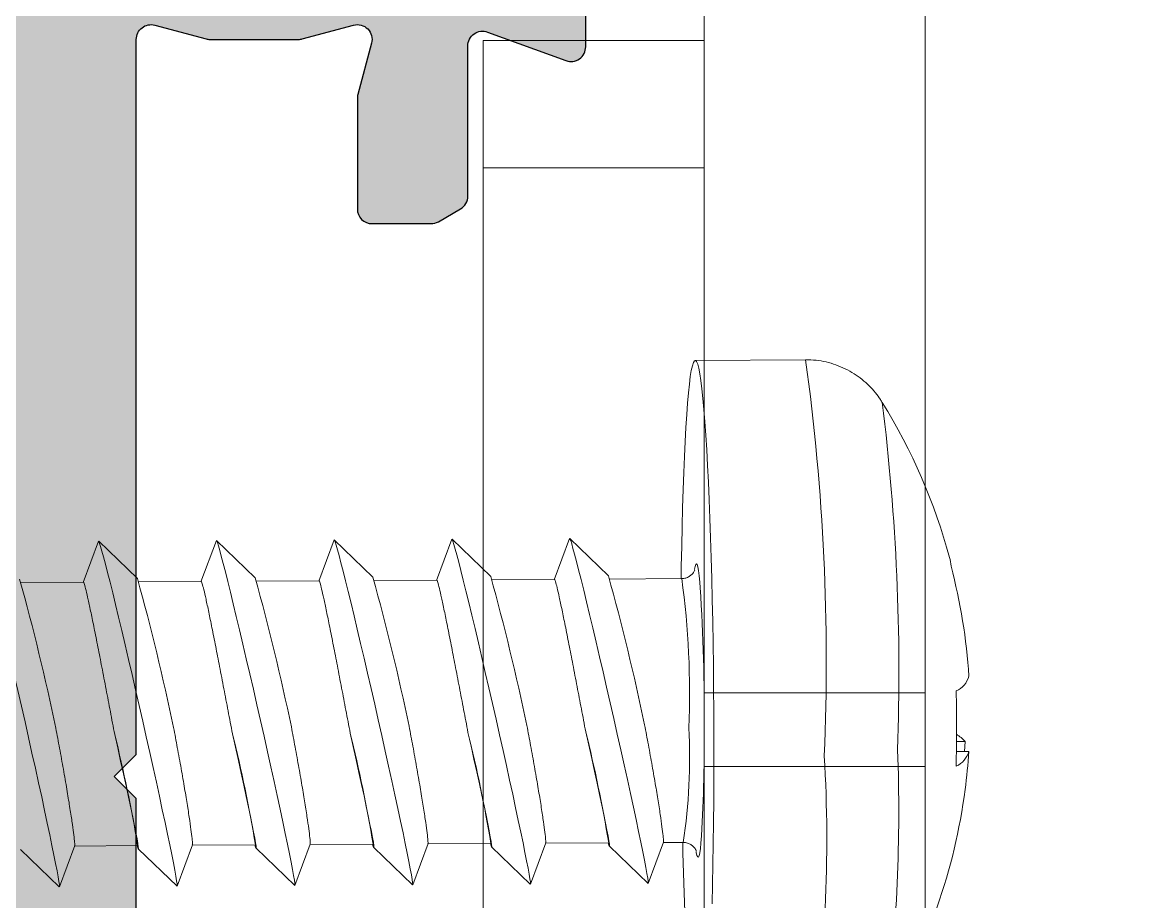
# Model space of a CAD drawing. Header units: millimetres. Extents: x 11061 to 11691, y 1937 to 2234.
# Drawn here: x 11309.14 to 11324.38, y 2121.62 to 2133.55 of the extents above; entities that cross this region are included whole.
import ezdxf

# ---------------------------------------------------------------- set-up
doc = ezdxf.new("R2010")
doc.units = ezdxf.units.MM
doc.layers.add('aksesuar', color=1, linetype='Continuous')

# ---------------------------------------------------------------- blocks, each defined once
blk = doc.blocks.new('fdhgdfhgf')
at = {"color": 7, "linetype": 'Continuous', "lineweight": 15}
for p, q in [((3136.558976145277, -741.0894430661735), (3136.558976145277, -740.5464224005283)), ((3139.558975705693, -740.5464224005283), (3139.558975705693, -749.8866160761263)), ((3133.558976584863, -741.0356293851672), (3136.558976145277, -741.0356293851672)), ((3133.558976584863, -742.761432514542), (3133.558976584863, -741.0356293851672)), ((3136.558976145277, -741.0356293851672), (3136.558976145277, -742.761432514542)), ((3136.558976145277, -742.761432514542), (3133.558976584863, -742.761432514542)), ((3133.558976584863, -760.0394378835497), (3133.558976584863, -742.761432514542)), ((3136.558976145277, -749.5266431226792), (3136.558976145277, -742.761432514542)), ((3136.558976145277, -749.8866160761263), (3136.558976145277, -749.5266431226792)), ((3136.558976145277, -749.8866160761263), (3139.558975705693, -749.8866160761263)), ((3136.558976145277, -750.8858730737284), (3136.558976145277, -749.8866160761263)), ((3139.558975705693, -749.8866160761263), (3139.558975705693, -750.8858730737284)), ((3136.558976145277, -750.8858730737284), (3139.558975705693, -750.8858730737284)), ((3136.558976145277, -759.5389916980803), (3136.558976145277, -750.8858730737284)), ((3139.558975705693, -750.8858730737284), (3139.558975705693, -759.5389916980803))]:
    blk.add_line(p, q, dxfattribs=at)
blk = doc.blocks.new('V2 48 22')
at = {"color": 7, "linetype": 'Continuous', "lineweight": 15}
for p, q in [((3707.957037816664, 1276.589158029072), (3706.458952401368, 1276.580521768316)), ((3698.361629089908, 1274.125964387171), (3698.153037703845, 1273.565792877173)), ((3698.888767399985, 1273.620526854842), (3698.363792176138, 1274.126456514133)), ((3699.959816495117, 1274.135177722423), (3699.751225109054, 1273.575006212426)), ((3700.486954805195, 1273.629740190095), (3699.961979581348, 1274.135669849386)), ((3701.558003900326, 1274.144391057676), (3701.349412514264, 1273.584219547678)), ((3702.085142210405, 1273.638953525347), (3701.560166986557, 1274.144883184638)), ((3703.156191305536, 1274.153604392928), (3702.947599919474, 1273.593432882931)), ((3703.683329615613, 1273.6481668606), (3703.158354391766, 1274.154096519891)), ((3704.754378710745, 1274.162817728181), (3704.545787324683, 1273.602646218183)), ((3705.281517020823, 1273.657380195852), (3704.756541796976, 1274.163309855143)), ((3698.157087653264, 1273.572613450164), (3697.30690820944, 1273.567712280117)), ((3699.755275058473, 1273.581826785416), (3698.905095614649, 1273.576925615369)), ((3701.353462463683, 1273.591040120669), (3700.503283019859, 1273.586138950621)), ((3702.951649868892, 1273.600253455921), (3702.101470425068, 1273.595352285874)), ((3704.549837274101, 1273.609466791174), (3703.699657830278, 1273.604565621126)), ((3706.276242693717, 1273.619419286019), (3705.297845235487, 1273.613778956379)), ((3710.004108796473, 1271.408191649442), (3710.124192268629, 1271.408883914494)), ((3710.124192268629, 1271.408883914494), (3710.114105564773, 1271.273159322014)), ((3710.003274052624, 1271.272520393266), (3710.173203420235, 1271.273500013195)), ((3697.830073269278, 1269.438496985322), (3698.038721697513, 1269.998821681894)), ((3698.036128123471, 1269.991856646977), (3698.891928568605, 1269.996790221341)), ((3699.428260674487, 1269.447710320574), (3699.636909102723, 1270.008035017146)), ((3699.634315528681, 1270.00106998223), (3700.490115973815, 1270.006003556593)), ((3701.026448079698, 1269.456923655827), (3701.235096507932, 1270.017248352399)), ((3701.232502933891, 1270.010283317482), (3702.088303379023, 1270.015216891845)), ((3702.624635484907, 1269.466136991079), (3702.833283913142, 1270.026461687651)), ((3702.8306903391, 1270.019496652735), (3703.686490784232, 1270.024430227098)), ((3704.222822890115, 1269.475350326332), (3704.431471318351, 1270.035675022904)), ((3704.428877744309, 1270.028709987987), (3705.284678189443, 1270.033643562351)), ((3705.293871985247, 1269.990001193913), (3705.818847209095, 1269.484071534622)), ((3705.821010295325, 1269.484563661584), (3706.029658723561, 1270.044888358156)), ((3706.027065149519, 1270.037923323239), (3706.296880568865, 1270.039478772811)), ((3697.302934959201, 1269.94393451765), (3697.827910183048, 1269.43800485836)), ((3698.901122364411, 1269.953147852903), (3699.426097588258, 1269.447218193612)), ((3700.499309769619, 1269.962361188155), (3701.024284993467, 1269.456431528865)), ((3702.097497174829, 1269.971574523408), (3702.622472398676, 1269.465644864117)), ((3703.695684580038, 1269.98078785866), (3704.220659803886, 1269.47485819937))]:
    blk.add_line(p, q, dxfattribs=at)
at = {"color": 7, "linetype": 'Continuous', "lineweight": 15, "flags": 128}
for points in [[(3706.268186874912, 1273.619372845308), (3706.270539089704, 1273.781785890669), (3706.275345414394, 1274.05801684243), (3706.281036702969, 1274.324905236792), (3706.287589084186, 1274.581331651079), (3706.294975075083, 1274.826220543795), (3706.303163696244, 1275.05854476582), (3706.31212060175, 1275.277329868627), (3706.321808223226, 1275.481658191462), (3706.332185927417, 1275.670672710331), (3706.343210186629, 1275.843580632654), (3706.354834761287, 1275.999656722514), (3706.367010893885, 1276.138246342551), (3706.379687513489, 1276.258768199735), (3706.392811449954, 1276.360716783513), (3706.406327656929, 1276.443664486094), (3706.420179442743, 1276.507263395988), (3706.434308708195, 1276.551246757264), (3706.448656190234, 1276.57543008842), (3706.463161710533, 1276.579711956161), (3706.477764427901, 1276.564074400846), (3706.492403093465, 1276.528583011815), (3706.507016307575, 1276.473386652288), (3706.521542777335, 1276.39871683498), (3706.535921573677, 1276.304886751054), (3706.550092386937, 1276.19228995649), (3706.563995779797, 1276.061398721375), (3706.577573436598, 1275.912762049036), (3706.590768407924, 1275.747003373332), (3706.603525349486, 1275.564817943755), (3706.615790754233, 1275.36696990931), (3706.627513176796, 1275.154289113411), (3706.638643449263, 1274.927667613227), (3706.6491348874, 1274.688055938086), (3706.658943486472, 1274.436459102626), (3706.668028105806, 1274.173932391409), (3706.67635064135, 1273.901576932698), (3706.683876185496, 1273.620535079937), (3706.690573173499, 1273.331985620325), (3706.696413515864, 1273.037138830573), (3706.701372716165, 1272.737231400584), (3706.705429973792, 1272.433521246346), (3706.708568271197, 1272.12728223379), (3706.710774445272, 1271.819798835763), (3706.71203924255, 1271.512360744492), (3706.712357358038, 1271.206257462176)], [(3696.763441684698, 1274.116751051918), (3696.763621776053, 1274.117158236953), (3696.768556985162, 1274.112603135018), (3696.777869029895, 1274.088699660753), (3696.791480747718, 1274.045645885874), (3696.80927934765, 1273.983798567519), (3696.831117344887, 1273.903670192047), (3696.856813782904, 1273.805924728411), (3696.886155732928, 1273.691372126306), (3696.918900058314, 1273.560961604672), (3696.954775429273, 1273.41577378616), (3696.993484571184, 1273.257011742761), (3697.034706727902, 1273.085991026766), (3697.078100319658, 1272.904128769688), (3697.123305773482, 1272.712931939465), (3697.169948502748, 1272.513984853247), (3697.217642011111, 1272.308936049246), (3697.265991095142, 1272.099484626429), (3697.314595119099, 1271.88736616525), (3697.36305133474, 1271.674338346082), (3697.410958218596, 1271.462166384526)], [(3698.361629089908, 1274.125964387171), (3698.361809181263, 1274.126371572205), (3698.366744390372, 1274.12181647027), (3698.376056435105, 1274.097912996005), (3698.389668152927, 1274.054859221126), (3698.407466752859, 1273.993011902772), (3698.429304750096, 1273.912883527299), (3698.455001188114, 1273.815138063663), (3698.484343138137, 1273.700585461559), (3698.517087463523, 1273.570174939924), (3698.552962834483, 1273.424987121413), (3698.591671976393, 1273.266225078014), (3698.632894133112, 1273.095204362018), (3698.676287724867, 1272.913342104941), (3698.721493178692, 1272.722145274717), (3698.768135907958, 1272.523198188499), (3698.815829416321, 1272.318149384498), (3698.864178500349, 1272.108697961681), (3698.91278252431, 1271.896579500502), (3698.961238739948, 1271.683551681334), (3699.009145623804, 1271.471379719778)], [(3699.959816495117, 1274.135177722423), (3699.959996586473, 1274.135584907458), (3699.96493179558, 1274.131029805523), (3699.974243840313, 1274.107126331258), (3699.987855558136, 1274.064072556379), (3700.005654158069, 1274.002225238024), (3700.027492155305, 1273.922096862552), (3700.053188593324, 1273.824351398916), (3700.082530543346, 1273.709798796811), (3700.115274868732, 1273.579388275177), (3700.151150239693, 1273.434200456665), (3700.189859381602, 1273.275438413266), (3700.231081538321, 1273.104417697271), (3700.274475130076, 1272.922555440193), (3700.319680583901, 1272.73135860997), (3700.366323313167, 1272.532411523752), (3700.414016821529, 1272.32736271975), (3700.46236590556, 1272.117911296934), (3700.510969929519, 1271.905792835755), (3700.559426145158, 1271.692765016587), (3700.607333029014, 1271.48059305503)], [(3701.558003900326, 1274.144391057676), (3701.558183991681, 1274.14479824271), (3701.56311920079, 1274.140243140775), (3701.572431245523, 1274.11633966651), (3701.586042963346, 1274.073285891631), (3701.603841563279, 1274.011438573277), (3701.625679560514, 1273.931310197804), (3701.651375998533, 1273.833564734168), (3701.680717948555, 1273.719012132064), (3701.713462273943, 1273.588601610429), (3701.749337644902, 1273.443413791917), (3701.788046786811, 1273.284651748518), (3701.829268943531, 1273.113631032523), (3701.872662535286, 1272.931768775446), (3701.917867989111, 1272.740571945222), (3701.964510718376, 1272.541624859004), (3702.012204226739, 1272.336576055003), (3702.060553310769, 1272.127124632186), (3702.109157334728, 1271.915006171007), (3702.157613550367, 1271.701978351839), (3702.205520434223, 1271.489806390283)], [(3703.156191305536, 1274.153604392928), (3703.156371396891, 1274.154011577963), (3703.161306605999, 1274.149456476028), (3703.170618650732, 1274.125553001763), (3703.184230368555, 1274.082499226884), (3703.202028968487, 1274.020651908529), (3703.223866965724, 1273.940523533057), (3703.249563403743, 1273.84277806942), (3703.278905353766, 1273.728225467316), (3703.311649679152, 1273.597814945681), (3703.347525050111, 1273.45262712717), (3703.38623419202, 1273.293865083771), (3703.42745634874, 1273.122844367776), (3703.470849940495, 1272.940982110698), (3703.516055394319, 1272.749785280475), (3703.562698123585, 1272.550838194256), (3703.610391631948, 1272.345789390255), (3703.65874071598, 1272.136337967439), (3703.707344739938, 1271.92421950626), (3703.755800955577, 1271.711191687092), (3703.803707839432, 1271.499019725536)], [(3704.754378710745, 1274.162817728181), (3704.7545588021, 1274.163224913215), (3704.759494011208, 1274.15866981128), (3704.768806055942, 1274.134766337015), (3704.782417773766, 1274.091712562136), (3704.800216373697, 1274.029865243782), (3704.822054370934, 1273.949736868309), (3704.847750808951, 1273.851991404673), (3704.877092758974, 1273.737438802569), (3704.909837084361, 1273.607028280934), (3704.945712455321, 1273.461840462423), (3704.98442159723, 1273.303078419024), (3705.025643753949, 1273.132057703028), (3705.069037345705, 1272.95019544595), (3705.114242799529, 1272.758998615727), (3705.160885528794, 1272.560051529509), (3705.208579037158, 1272.355002725508), (3705.256928121188, 1272.145551302691), (3705.305532145148, 1271.933432841512), (3705.353988360786, 1271.720405022344), (3705.401895244641, 1271.508233060788)], [(3700.178711861616, 1271.514775571846), (3700.219797701425, 1271.331695369252), (3700.259565204663, 1271.15286081115), (3700.297564892095, 1270.980293206722), (3700.333367265546, 1270.815943031794), (3700.366567662371, 1270.661667883249), (3700.396790829212, 1270.5192114832), (3700.423695163394, 1270.39018397027), (3700.446976573925, 1270.276043700715), (3700.466371918551, 1270.178080765089), (3700.481661977966, 1270.097402406777), (3700.492673933569, 1270.034920507172), (3700.499283320788, 1269.991341278981), (3700.501415435859, 1269.967157284128), (3700.499046180173, 1269.962641866485), (3700.49220233266, 1269.977846062358), (3700.482981554955, 1270.005962427629)], [(3701.776899266825, 1271.523988907098), (3701.817985106635, 1271.340908704504), (3701.857752609871, 1271.162074146403), (3701.895752297304, 1270.989506541974), (3701.931554670757, 1270.825156367047), (3701.964755067578, 1270.670881218501), (3701.994978234421, 1270.528424818452), (3702.021882568603, 1270.399397305523), (3702.045163979134, 1270.285257035967), (3702.064559323761, 1270.187294100342), (3702.079849383174, 1270.10661574203), (3702.090861338778, 1270.044133842425), (3702.097470725997, 1270.000554614234), (3702.099602841069, 1269.97637061938), (3702.097233585381, 1269.971855201737), (3702.090389737868, 1269.98705939761), (3702.081168960165, 1270.015175762881)], [(3703.375086672035, 1271.533202242351), (3703.416172511844, 1271.350122039756), (3703.455940015079, 1271.171287481655), (3703.493939702513, 1270.998719877227), (3703.529742075966, 1270.834369702299), (3703.562942472788, 1270.680094553754), (3703.593165639631, 1270.537638153705), (3703.620069973812, 1270.408610640775), (3703.643351384343, 1270.29447037122), (3703.662746728971, 1270.196507435594), (3703.678036788384, 1270.115829077282), (3703.689048743987, 1270.053347177677), (3703.695658131208, 1270.009767949486), (3703.697790246277, 1269.985583954633), (3703.69542099059, 1269.98106853699), (3703.688577143078, 1269.996272732863), (3703.679356365375, 1270.024389098134)], [(3704.973274077244, 1271.542415577603), (3705.014359917053, 1271.359335375009), (3705.054127420289, 1271.180500816908), (3705.092127107723, 1271.007933212479), (3705.127929481176, 1270.843583037552), (3705.161129877998, 1270.689307889006), (3705.191353044841, 1270.546851488957), (3705.218257379021, 1270.417823976028), (3705.241538789553, 1270.303683706472), (3705.260934134179, 1270.205720770847), (3705.276224193593, 1270.125042412534), (3705.287236149196, 1270.06256051293), (3705.293845536418, 1270.018981284739), (3705.295977651486, 1269.994797289885), (3705.293608395801, 1269.990281872242), (3705.286764548287, 1270.005486068115), (3705.277543770583, 1270.033602433386)], [(3705.401895244641, 1271.508233060788), (3705.448855825185, 1271.298675080537), (3705.494480972259, 1271.093467545013), (3705.538392621523, 1270.894310868483), (3705.580226907225, 1270.702855325891), (3705.619637177295, 1270.520687378158), (3705.656296865825, 1270.349316526272), (3705.689902199092, 1270.190162803082), (3705.720174712718, 1270.044545006462), (3705.746863559124, 1269.913669771334), (3705.769747586122, 1269.798621571116), (3705.788637169454, 1269.700353731425), (3705.803375784089, 1269.619680530532), (3705.813841301221, 1269.557270451984), (3705.819947000281, 1269.513640645349), (3705.821642287523, 1269.489152640943), (3705.818913115263, 1269.484009354086), (3705.818847209095, 1269.484071534622)], [(3697.410958218596, 1271.462166384526), (3697.457918799139, 1271.252608404274), (3697.503543946213, 1271.047400868751), (3697.547455595478, 1270.848244192221), (3697.589289881178, 1270.656788649628), (3697.628700151248, 1270.474620701896), (3697.665359839779, 1270.30324985001), (3697.698965173045, 1270.14409612682), (3697.729237686671, 1269.998478330199), (3697.755926533076, 1269.867603095072), (3697.778810560072, 1269.752554894853), (3697.797700143407, 1269.654287055163), (3697.812438758042, 1269.573613854269), (3697.822904275175, 1269.511203775722), (3697.829009974235, 1269.467573969086), (3697.830705261477, 1269.443085964681), (3697.827976089217, 1269.437942677823), (3697.827910183048, 1269.43800485836)], [(3698.580524456406, 1271.505562236593), (3698.621610296215, 1271.322482033999), (3698.661377799452, 1271.143647475898), (3698.699377486885, 1270.971079871469), (3698.735179860339, 1270.806729696542), (3698.76838025716, 1270.652454547996), (3698.798603424002, 1270.509998147947), (3698.825507758185, 1270.380970635018), (3698.848789168716, 1270.266830365462), (3698.868184513343, 1270.168867429837), (3698.883474572755, 1270.088189071525), (3698.894486528359, 1270.02570717192), (3698.901095915579, 1269.982127943729), (3698.903228030649, 1269.957943948875), (3698.900858774962, 1269.953428531232), (3698.89401492745, 1269.968632727105), (3698.884794149746, 1269.996749092376)], [(3699.009145623804, 1271.471379719778), (3699.056106204348, 1271.261821739527), (3699.101731351422, 1271.056614204003), (3699.145643000688, 1270.857457527473), (3699.187477286387, 1270.666001984881), (3699.226887556458, 1270.483834037148), (3699.263547244988, 1270.312463185263), (3699.297152578254, 1270.153309462072), (3699.32742509188, 1270.007691665452), (3699.354113938285, 1269.876816430324), (3699.376997965282, 1269.761768230106), (3699.395887548616, 1269.663500390415), (3699.41062616325, 1269.582827189522), (3699.421091680385, 1269.520417110974), (3699.427197379444, 1269.476787304339), (3699.428892666686, 1269.452299299933), (3699.426163494428, 1269.447156013076), (3699.426097588258, 1269.447218193612)], [(3700.607333029014, 1271.48059305503), (3700.654293609558, 1271.27103507478), (3700.699918756632, 1271.065827539256), (3700.743830405896, 1270.866670862726), (3700.785664691597, 1270.675215320133), (3700.825074961667, 1270.493047372401), (3700.861734650197, 1270.321676520515), (3700.895339983463, 1270.162522797325), (3700.92561249709, 1270.016905000704), (3700.952301343495, 1269.886029765577), (3700.975185370492, 1269.770981565358), (3700.994074953825, 1269.672713725668), (3701.00881356846, 1269.592040524774), (3701.019279085593, 1269.529630446227), (3701.025384784653, 1269.486000639591), (3701.027080071896, 1269.461512635186), (3701.024350899635, 1269.456369348328), (3701.024284993467, 1269.456431528865)], [(3702.205520434223, 1271.489806390283), (3702.252481014767, 1271.280248410032), (3702.29810616184, 1271.075040874508), (3702.342017811105, 1270.875884197978), (3702.383852096808, 1270.684428655386), (3702.423262366877, 1270.502260707654), (3702.459922055407, 1270.330889855767), (3702.493527388674, 1270.171736132577), (3702.523799902299, 1270.026118335957), (3702.550488748704, 1269.89524310083), (3702.573372775701, 1269.780194900611), (3702.592262359035, 1269.68192706092), (3702.60700097367, 1269.601253860027), (3702.617466490803, 1269.538843781479), (3702.623572189864, 1269.495213974844), (3702.625267477105, 1269.470725970438), (3702.622538304845, 1269.465582683581), (3702.622472398676, 1269.465644864117)], [(3703.803707839432, 1271.499019725536), (3703.850668419977, 1271.289461745284), (3703.89629356705, 1271.08425420976), (3703.940205216315, 1270.885097533231), (3703.982039502015, 1270.693641990638), (3704.021449772085, 1270.511474042906), (3704.058109460616, 1270.34010319102), (3704.091714793882, 1270.18094946783), (3704.121987307509, 1270.035331671209), (3704.148676153913, 1269.904456436082), (3704.17156018091, 1269.789408235863), (3704.190449764244, 1269.691140396173), (3704.20518837888, 1269.610467195279), (3704.215653896012, 1269.548057116732), (3704.221759595072, 1269.504427310096), (3704.223454882314, 1269.479939305691), (3704.220725710054, 1269.474796018833), (3704.220659803886, 1269.47485819937)], [(3706.712357358038, 1271.206257462176), (3706.711727457447, 1270.902772892359), (3706.710152182798, 1270.603179954794), (3706.707638141342, 1270.308735246378), (3706.704195877842, 1270.020673770545), (3706.699839830348, 1269.740203757232), (3706.694588269634, 1269.468501595147), (3706.688463222574, 1269.206706897579)], [(3706.318542931563, 1269.097510555216), (3706.309091365667, 1269.354707210442), (3706.300383221409, 1269.622288623382), (3706.292455023771, 1269.899132464598), (3706.28882475006, 1270.0394323321)]]:
    blk.add_lwpolyline(points, dxfattribs=at)
at = {"color": 8, "linetype": 'Continuous', "lineweight": 15, "flags": 128}
for points in [[(3706.449849621069, 1273.746146320599), (3706.457133529861, 1273.783884027587), (3706.466247905417, 1273.812046625908), (3706.475561916111, 1273.820516724378), (3706.484982995117, 1273.809210143353), (3706.494417511521, 1273.778239252715), (3706.503771700861, 1273.727911855091), (3706.512952597, 1273.658728126766), (3706.521868956067, 1273.571375646717), (3706.528232055315, 1273.49570155372)], [(3706.536872539408, 1270.031680205838), (3706.536861983179, 1270.031568078961), (3706.528636446306, 1269.955819564603), (3706.51999049922, 1269.898703467413), (3706.51101006923, 1269.860787432826), (3706.50178440788, 1269.842448287428), (3706.492405203941, 1269.843868293885), (3706.482965672154, 1269.865033339536), (3706.473559626827, 1269.905733076647), (3706.472369423778, 1269.912297272114)]]:
    blk.add_lwpolyline(points, dxfattribs=at)
at = {"color": 8, "linetype": 'Continuous', "lineweight": 15}
for centre, radius, start, end in [((3678.153106953661, 1272.490749762118), 30.08440202512435, 357.5694016922631, 7.829770405964867), ((3679.170111813706, 1272.335915670191), 30.05336339468528, 358.0173669958234, 7.019788049304334), ((3695.154568031152, 1272.080292528462), 11.22769700451952, 357.5185056536496, 7.879089214149424), ((3698.768981202647, 1271.181177889757), 7.613964046673003, 351.3760830903428, 3.10933113765855), ((3689.06330271929, 1270.06922536443), 19.18138494053185, 351.0626584181966, 3.424208091724548), ((3687.29764719511, 1270.451019572121), 21.92413279846724, 352.7430207501912, 2.20924098176922)]:
    blk.add_arc(centre, radius, start, end, dxfattribs=at)
at = {"color": 7, "linetype": 'Continuous', "lineweight": 15}
for centre, radius, start, end in [((3702.191206405442, 1271.805839857831), 7.999999999999872, 15.22096225195326, 31.69598987409298), ((3709.071581465501, 1273.702077685308), 0.8634577593481649, 5.744848083584241, 13.67269659757658), ((3672.949260193115, 1265.11871340529), 31.8956830858544, 11.77079236674031, 15.51063132539826), ((3674.547447598337, 1265.127926740545), 31.89568308584177, 11.77079236674031, 15.51063132539826), ((3702.354378263084, 1271.789318972075), 7.835652398765192, 3.696884643947925, 14.78189056378656), ((3666.556510572303, 1265.081860064286), 31.89568308582944, 11.77079236674031, 15.51063132539826), ((3668.154697977505, 1265.091073399536), 31.89568308583621, 11.77079236674031, 15.51063132539826), ((3669.752885382715, 1265.100286734789), 31.89568308583539, 11.77079236674031, 15.51063132539826), ((3671.351072787925, 1265.109500070042), 31.89568308583437, 11.77079236674031, 15.51063132539826), ((3678.724973454701, 1271.76978088498), 27.85677639224151, 359.5870999762714, 3.552146325020068), ((3709.867463677026, 1272.384439896741), 0.3191820998168663, 294.8734647770704, 343.6420955103785), ((3667.728930645703, 1271.605963283307), 42.27561311414695, 359.2787702482139, 0.6626197617202519), ((3680.855641499606, 1266.740053973255), 19.90424614395795, 9.443971621001927, 13.87972790438384), ((3682.453828904815, 1266.749267308508), 19.90424614395705, 9.443971621001927, 13.87972790438384), ((3684.052016310026, 1266.75848064376), 19.90424614395583, 9.443971621001927, 13.87972790438384), ((3685.650203715234, 1266.767693979012), 19.9042461439574, 9.443971621001927, 13.87972790438384), ((3686.567073884179, 1271.374538885879), 20.01489764562755, 356.1529667879233, 0.5567807513069374), ((3679.257454094397, 1266.730840638003), 19.90424614395688, 9.443971621001927, 13.87972790438384), ((3709.735286834245, 1271.056058304996), 0.5251031780619171, 42.21517173790609, 59.16540778298116), ((3709.866941443687, 1271.363393364254), 0.3191820998168744, 294.8734647770704, 343.6420955103785), ((3702.319630665164, 1271.788947762088), 7.870469579449534, 352.4801830475473, 356.2449339438846), ((3702.191206405442, 1271.805839857831), 7.999999999999962, 328.9646077200936, 352.4806124000269)]:
    blk.add_arc(centre, radius, start, end, dxfattribs=at)
for points, knots in [([(3708.999552524858, 1276.004479665037), (3708.991023401863, 1276.01885963044), (3708.963594501455, 1276.065104319267), (3708.904341917213, 1276.143501780486), (3708.821316401645, 1276.236181220765), (3708.724152454825, 1276.323405495388), (3708.615323978545, 1276.401673202307), (3708.496467728548, 1276.468400636171), (3708.369584023024, 1276.521916960637), (3708.236622204624, 1276.560508428009), (3708.098629685377, 1276.585259756874), (3708.00493413889, 1276.587505068771), (3707.957567802191, 1276.588640151529)], [0, 0, 0, 0, 0.0438809354315518, 0.1411171826639664, 0.2428928418992642, 0.3476785739947013, 0.4543044498868364, 0.5620495989448613, 0.6704804945143104, 0.7793331472533407, 0.8884452800898571, 1, 1, 1, 1]), ([(3706.452290263517, 1273.738108704594), (3706.452221231042, 1273.737785460803), (3706.452086960677, 1273.737156741328), (3706.447413601414, 1273.724827881411), (3706.436087446758, 1273.703849844649), (3706.414091148499, 1273.675646847999), (3706.378551186239, 1273.646759842799), (3706.330632948146, 1273.624073029961), (3706.293829803984, 1273.620998506291), (3706.275179745616, 1273.619440485985)], [0, 0, 0, 0, 0.16275600415275, 0.3165656155824688, 0.450100338134758, 0.5795906365117812, 0.7129159763805948, 0.8545196635012031, 1, 1, 1, 1]), ([(3698.580524456406, 1271.505562236593), (3698.560827741499, 1271.608875721753), (3698.521991093328, 1271.812582253189), (3698.462922924057, 1272.121416196891), (3698.406035454965, 1272.416849023234), (3698.351546331242, 1272.696482460277), (3698.302077355889, 1272.945662651358), (3698.257738558434, 1273.162756976164), (3698.220668385353, 1273.336437700415), (3698.190541828362, 1273.467953718007), (3698.169766248593, 1273.545246887792), (3698.158647188086, 1273.578276197919), (3698.157292343646, 1273.570451631863), (3698.157115016961, 1273.569427525837)], [0, 0, 0, 0, 0.1017798788904567, 0.2006826704831743, 0.3024955524500015, 0.4006223807085886, 0.5016745360405735, 0.5984064424283357, 0.698027273955475, 0.7933254794876545, 0.891443953787861, 0.9857918125684731, 1, 1, 1, 1]), ([(3700.178711861616, 1271.514775571846), (3700.159015146708, 1271.618089057005), (3700.120178498539, 1271.821795588441), (3700.061110329266, 1272.130629532143), (3700.004222860175, 1272.426062358486), (3699.949733736451, 1272.70569579553), (3699.9002647611, 1272.954875986611), (3699.855925963643, 1273.171970311416), (3699.818855790562, 1273.345651035667), (3699.788729233571, 1273.477167053259), (3699.767953653803, 1273.554460223045), (3699.756834593296, 1273.587489533172), (3699.755479748855, 1273.579664967115), (3699.755302422171, 1273.578640861089)], [0, 0, 0, 0, 0.1017798788904566, 0.2006826704831742, 0.3024955524500013, 0.4006223807085884, 0.5016745360405733, 0.5984064424283356, 0.6980272739554746, 0.7933254794876544, 0.891443953787861, 0.9857918125684731, 1, 1, 1, 1]), ([(3701.776899266825, 1271.523988907098), (3701.757202551918, 1271.627302392258), (3701.718365903746, 1271.831008923694), (3701.659297734476, 1272.139842867395), (3701.602410265385, 1272.435275693739), (3701.54792114166, 1272.714909130782), (3701.498452166307, 1272.964089321863), (3701.454113368852, 1273.181183646669), (3701.417043195771, 1273.35486437092), (3701.386916638782, 1273.486380388512), (3701.366141059013, 1273.563673558297), (3701.355021998504, 1273.596702868424), (3701.353667154065, 1273.588878302368), (3701.35348982738, 1273.587854196342)], [0, 0, 0, 0, 0.1017798788904568, 0.2006826704831745, 0.3024955524500016, 0.4006223807085887, 0.5016745360405733, 0.5984064424283356, 0.6980272739554744, 0.7933254794876543, 0.8914439537878607, 0.9857918125684731, 1, 1, 1, 1]), ([(3703.375086672035, 1271.533202242351), (3703.355389957129, 1271.63651572751), (3703.316553308957, 1271.840222258946), (3703.257485139687, 1272.149056202648), (3703.200597670594, 1272.444489028991), (3703.14610854687, 1272.724122466034), (3703.096639571516, 1272.973302657116), (3703.052300774062, 1273.190396981921), (3703.015230600978, 1273.364077706172), (3702.98510404399, 1273.495593723764), (3702.964328464222, 1273.57288689355), (3702.953209403713, 1273.605916203677), (3702.951854559275, 1273.59809163762), (3702.95167723259, 1273.597067531594)], [0, 0, 0, 0, 0.1017798788904569, 0.2006826704831742, 0.3024955524500013, 0.4006223807085882, 0.5016745360405733, 0.5984064424283352, 0.6980272739554745, 0.7933254794876543, 0.8914439537878607, 0.9857918125684731, 1, 1, 1, 1]), ([(3704.973274077244, 1271.542415577603), (3704.953577362335, 1271.645729062763), (3704.914740714167, 1271.849435594199), (3704.855672544896, 1272.158269537901), (3704.798785075804, 1272.453702364244), (3704.744295952079, 1272.733335801287), (3704.694826976727, 1272.982515992368), (3704.650488179272, 1273.199610317174), (3704.613418006187, 1273.373291041425), (3704.5832914492, 1273.504807059017), (3704.562515869432, 1273.582100228802), (3704.551396808922, 1273.615129538929), (3704.550041964483, 1273.607304972873), (3704.549864637801, 1273.606280866846)], [0, 0, 0, 0, 0.1017798788904569, 0.2006826704831743, 0.3024955524500012, 0.400622380708588, 0.5016745360405728, 0.5984064424283352, 0.6980272739554744, 0.7933254794876543, 0.8914439537878607, 0.9857918125684728, 0.9999999999999998, 0.9999999999999998, 0.9999999999999998, 0.9999999999999998]), ([(3697.781475522182, 1271.588484641622), (3697.798636469367, 1271.498039160409), (3697.834724675061, 1271.307838987022), (3697.885245022864, 1271.028103404004), (3697.931468125339, 1270.761184379566), (3697.970770960078, 1270.521936500246), (3698.001411307629, 1270.322795900214), (3698.023611826916, 1270.164051684061), (3698.035812305897, 1270.057393484492), (3698.039882995583, 1270.001531831639), (3698.036629488528, 1270.000328852552), (3698.035649458078, 1269.999966487844)], [0, 0, 0, 0, 0.1090056513126385, 0.2292308416270107, 0.3529896250909239, 0.4723371346314341, 0.5952408681151368, 0.7129189134951722, 0.8341122319145474, 0.9500308248571531, 1, 1, 1, 1]), ([(3699.379662927392, 1271.597697976875), (3699.396823874576, 1271.507252495662), (3699.432912080268, 1271.317052322274), (3699.483432428072, 1271.037316739257), (3699.529655530548, 1270.770397714818), (3699.568958365287, 1270.531149835498), (3699.599598712839, 1270.332009235466), (3699.621799232126, 1270.173265019314), (3699.633999711107, 1270.066606819745), (3699.638070400793, 1270.010745166892), (3699.634816893738, 1270.009542187805), (3699.633836863288, 1270.009179823096)], [0, 0, 0, 0, 0.1090056513126385, 0.2292308416270105, 0.3529896250909239, 0.4723371346314343, 0.5952408681151371, 0.7129189134951722, 0.8341122319145474, 0.9500308248571531, 1, 1, 1, 1]), ([(3700.977850332601, 1271.606911312127), (3700.995011279785, 1271.516465830914), (3701.031099485478, 1271.326265657527), (3701.081619833281, 1271.046530074509), (3701.127842935757, 1270.779611050071), (3701.167145770496, 1270.540363170751), (3701.197786118048, 1270.341222570719), (3701.219986637335, 1270.182478354566), (3701.232187116316, 1270.075820154997), (3701.236257806003, 1270.019958502144), (3701.233004298946, 1270.018755523057), (3701.232024268497, 1270.018393158349)], [0, 0, 0, 0, 0.1090056513126385, 0.2292308416270107, 0.3529896250909239, 0.4723371346314343, 0.5952408681151371, 0.7129189134951724, 0.8341122319145474, 0.9500308248571531, 1, 1, 1, 1]), ([(3702.57603773781, 1271.61612464738), (3702.593198684996, 1271.525679166167), (3702.629286890687, 1271.335478992779), (3702.679807238491, 1271.055743409762), (3702.726030340966, 1270.788824385323), (3702.765333175706, 1270.549576506003), (3702.795973523258, 1270.350435905971), (3702.818174042544, 1270.191691689819), (3702.830374521525, 1270.08503349025), (3702.834445211211, 1270.029171837396), (3702.831191704156, 1270.02796885831), (3702.830211673707, 1270.027606493601)], [0, 0, 0, 0, 0.1090056513126386, 0.2292308416270107, 0.3529896250909239, 0.4723371346314344, 0.5952408681151372, 0.7129189134951722, 0.8341122319145474, 0.950030824857153, 1, 1, 1, 1]), ([(3704.17422514302, 1271.625337982632), (3704.191386090204, 1271.534892501419), (3704.227474295896, 1271.344692328032), (3704.2779946437, 1271.064956745014), (3704.324217746176, 1270.798037720576), (3704.363520580916, 1270.558789841255), (3704.394160928468, 1270.359649241224), (3704.416361447754, 1270.200905025071), (3704.428561926734, 1270.094246825502), (3704.43263261642, 1270.038385172649), (3704.429379109365, 1270.037182193562), (3704.428399078916, 1270.036819828854)], [0, 0, 0, 0, 0.1090056513126381, 0.2292308416270103, 0.3529896250909239, 0.4723371346314343, 0.5952408681151371, 0.7129189134951722, 0.8341122319145471, 0.950030824857153, 1, 1, 1, 1]), ([(3705.77241254823, 1271.634551317885), (3705.789573495413, 1271.544105836672), (3705.825661701106, 1271.353905663284), (3705.876182048911, 1271.074170080267), (3705.922405151385, 1270.807251055828), (3705.961707986125, 1270.568003176508), (3705.992348333676, 1270.368862576476), (3706.014548852964, 1270.210118360324), (3706.026749331944, 1270.103460160755), (3706.03082002163, 1270.047598507901), (3706.027566514574, 1270.046395528814), (3706.026586484125, 1270.046033164106)], [0, 0, 0, 0, 0.1090056513126336, 0.2292308416270062, 0.3529896250909199, 0.4723371346314308, 0.5952408681151335, 0.7129189134951684, 0.8341122319145432, 0.9500308248571488, 1, 1, 1, 1]), ([(3706.297551978785, 1270.037995025933), (3706.30210747994, 1270.03845659159), (3706.325570664505, 1270.040833893196), (3706.365593228113, 1270.029264864481), (3706.40906578021, 1270.007013018777), (3706.439524881767, 1269.97999639283), (3706.458554470951, 1269.955352910647), (3706.469019242814, 1269.936324372556), (3706.473724067719, 1269.925051548511), (3706.474872305711, 1269.920731139145), (3706.474516983705, 1269.922158550967), (3706.474508386952, 1269.92219308614)], [0, 0, 0, 0, 0.0359799701128354, 0.1853154352751316, 0.3174880055962044, 0.4395039316305412, 0.5573970090788657, 0.6812814590378345, 0.8221653901099113, 0.9956974232909315, 0.9999999999999998, 0.9999999999999998, 0.9999999999999998, 0.9999999999999998])]:
    blk.add_open_spline(points, degree=3, knots=knots, dxfattribs=at)

msp = doc.modelspace()

# ---------------------------------------------------------------- hatches: boundary and pattern name
at = {"ltscale": 10}
h = msp.add_hatch(color=252, dxfattribs=at)
edge = h.paths.add_edge_path(flags=16)
edge.add_line((11294.58708712625, 2135.485401083617), (11294.58708719997, 2142.569714781076))
edge.add_line((11294.58708719997, 2142.569714781076), (11303.08708673056, 2142.569714781076))
edge.add_line((11303.08708673056, 2142.569714781076), (11303.08708700889, 2134.619715576526))
edge.add_arc((11304.08708702699, 2134.619715786475), 1.000000018096966, 180.0000120291892, 270.0000013099569)
edge.add_line((11304.08708704985, 2133.619715768378), (11308.98708718547, 2133.619716014891))
edge.add_line((11308.98708718547, 2133.619716014891), (11308.98708718547, 2105.769715827134))
edge.add_line((11308.98708718547, 2105.769715827134), (11294.58708719997, 2105.769715827134))
edge.add_line((11294.58708719997, 2105.769715827134), (11294.58708719997, 2133.619716014891))
edge.add_line((11294.58708719997, 2133.619716014891), (11295.8870870398, 2133.619715768377))
edge.add_arc((11295.88708720934, 2133.81971565816), 0.1999998897827704, 269.9999514324312, 405.0000394581809)
edge.add_line((11296.02850839025, 2133.961137033855), (11294.64566569089, 2135.343979733202))
edge.add_arc((11294.78708731901, 2135.485401090172), 0.2000001927653832, 180.0000018777504, 224.9999450735151, ccw=False)
edge = h.paths.add_edge_path()
edge.add_line((11316.68811835067, 2104.469716172842), (11316.68811832622, 2105.298142734244))
edge.add_arc((11316.48811852099, 2105.298142830009), 0.1999998052378187, 359.9999725653324, 405.0000146383061)
edge.add_line((11316.62953970338, 2105.43956408466), (11315.8579667854, 2106.211136944449))
edge.add_arc((11315.71654620504, 2106.06971719123), 0.1999983178673499, 44.99983244380881, 90.00022060519555)
edge.add_line((11315.71654543499, 2106.269715509096), (11310.58708702867, 2106.269714977769))
edge.add_line((11310.58708702867, 2106.269714977769), (11310.58708702867, 2111.719715964226))
edge.add_line((11310.58708702867, 2111.719715964226), (11313.68708711765, 2111.719715964226))
edge.add_line((11313.68708711765, 2111.719715964226), (11313.68708710567, 2111.519715607817))
edge.add_arc((11313.88708708765, 2111.519715674743), 0.1999999819898707, 180.000019172872, 270.0000058382091)
edge.add_line((11313.88708710803, 2111.319715692753), (11314.29068439855, 2111.319715692753))
edge.add_arc((11314.29068454463, 2111.519714519848), 0.1999988270950001, 269.9999581527945, 290.0000765913311)
edge.add_line((11314.35908842337, 2111.331777189301), (11316.65549117946, 2112.167599350904))
edge.add_arc((11316.58708690843, 2112.355538020416), 0.2000002194823347, 290.0000510034432, 359.9999947968474)
edge.add_line((11316.78708712792, 2112.355538002253), (11316.78708712792, 2113.419715732242))
edge.add_arc((11316.58708716226, 2113.419715685704), 0.1999999656567686, 1.33321036266e-05, 110.0000224730901)
edge.add_line((11316.51868307162, 2113.607654150759), (11315.455491107, 2113.220683955999))
edge.add_arc((11315.38708712842, 2113.40862251912), 0.2000000194830563, 179.9999747246632, 289.99998269881024, ccw=False)
edge.add_line((11315.18708710893, 2113.408622607347), (11315.18708710893, 2115.446510541248))
edge.add_arc((11314.98708695843, 2115.446510552521), 0.2000001505034666, 359.9999967704779, 419.9999803137162)
edge.add_line((11315.08708709319, 2115.619715729259), (11314.78708710417, 2115.792920684442))
edge.add_arc((11314.68708747453, 2115.619717289202), 0.1999983551235012, 59.99985045010855, 90.00011060534418)
edge.add_line((11314.68708708844, 2115.819715644325), (11313.88708710803, 2115.819715644325))
edge.add_arc((11313.88708702733, 2115.619715722655), 0.1999999216699551, 89.99997688140266, 179.9999981069952)
edge.add_line((11313.68708710567, 2115.619715729263), (11313.68708710567, 2114.118786906054))
edge.add_arc((11313.88708584118, 2114.118786733468), 0.1999987355166724, 179.9999505574006, 195.0000481759547)
edge.add_line((11313.69390194085, 2114.067023089285), (11313.88027227287, 2113.37147959148))
edge.add_arc((11313.68708718471, 2113.319715695691), 0.1999999479954208, -105.000029729446, 15.000029726148682, ccw=False)
edge.add_line((11313.63532328891, 2113.126530607525), (11312.9397797511, 2113.312900794004))
edge.add_arc((11312.88801514156, 2113.119713832028), 0.2000019426849723, 74.99991170491094, 89.99977080404386)
edge.add_line((11312.88801594161, 2113.319715774711), (11311.68615826194, 2113.319715774711))
edge.add_arc((11311.68615906878, 2113.119713725041), 0.2000020496723028, 90.00023114030273, 105.000084260038)
edge.add_line((11311.63439444517, 2113.312900794004), (11310.93885091828, 2113.126530607525))
edge.add_arc((11310.887086998, 2113.319715638264), 0.1999998988611159, 179.9999609108747, 285.0000407612565, ccw=False)
edge.add_line((11310.68708709914, 2113.319715774711), (11310.68708709158, 2123.019715627832))
edge.add_line((11310.68708709158, 2123.019715627832), (11310.38708713555, 2123.319715583874))
edge.add_line((11310.38708713555, 2123.319715583874), (11310.68708709158, 2123.619715656333))
edge.add_line((11310.68708709158, 2123.619715656333), (11310.68708709914, 2133.319715662951))
edge.add_arc((11310.88708707854, 2133.319715694424), 0.1999999794102671, 74.9999893115289, 180.0000090162097, ccw=False)
edge.add_line((11310.93885091828, 2133.512900830137), (11311.63439444517, 2133.326530410828))
edge.add_arc((11311.68615894331, 2133.519723359903), 0.2000076969525731, 255.000386432918, 269.9998048105007)
edge.add_line((11311.68615826194, 2133.319715662951), (11312.88801594161, 2133.319715662951))
edge.add_arc((11312.88801526703, 2133.51972325294), 0.2000075899903315, 270.0001932462671, 284.9996176009495)
edge.add_line((11312.9397797511, 2133.326530410828), (11313.63532328891, 2133.512900830137))
edge.add_arc((11313.68708711945, 2133.319715676724), 0.1999999941299583, -15.000006834157773, 105.00000683490231, ccw=False)
edge.add_line((11313.88027227287, 2133.26795184618), (11313.69390194085, 2132.572408348377))
edge.add_arc((11313.88708682812, 2132.520644574261), 0.1999997224579086, 164.9999890474828, 180.0000122189013)
edge.add_line((11313.68708710567, 2132.520644531609), (11313.68708710567, 2131.0197157084))
edge.add_arc((11313.88708711468, 2131.019715685941), 0.2000000090186998, 179.9999935657875, 269.9999980950166)
edge.add_line((11313.88708710803, 2130.819715676922), (11314.68708708844, 2130.819715676922))
edge.add_arc((11314.68708709913, 2131.019715433039), 0.1999997561171553, 269.9999969378393, 300.0000420052495)
edge.add_line((11314.78708710417, 2130.846510636804), (11315.08708709319, 2131.019715708401))
edge.add_arc((11314.98708716932, 2131.192920763396), 0.199999939627264, 299.9999848040396, 360.0000047559597)
edge.add_line((11315.18708710894, 2131.192920779997), (11315.18708710893, 2133.230808830313))
edge.add_arc((11315.38708720031, 2133.230808815864), 0.2000000913776551, 70.00004671571378, 179.9999958608127, ccw=False)
edge.add_line((11315.455491107, 2133.418747481661), (11316.51868307162, 2133.031777170487))
edge.add_arc((11316.58708710588, 2133.219715716055), 0.2000000220325245, 250.0000005921705, 359.9999969530431)
edge.add_line((11316.78708712792, 2133.219715705419), (11316.78708712792, 2134.283893435409))
edge.add_arc((11316.58708673891, 2134.283893298544), 0.2000003890046368, 3.92088377652e-05, 69.99991499139301)
edge.add_line((11316.65549117946, 2134.471832086756), (11314.90858392865, 2135.107654100467))
edge.add_arc((11314.84018093766, 2134.919721804554), 0.1999937924619698, 69.99966908179633, 90.0002961777722)
edge.add_line((11314.84017990383, 2135.119715597013), (11304.58708697646, 2135.119715329438))
edge.add_line((11304.58708697646, 2135.119715329438), (11304.58708707037, 2142.986872927472))
edge.add_arc((11304.38708729572, 2142.98687309411), 0.1999997746402164, 359.9999522618431, 404.9999946904198)
edge.add_line((11304.52850850571, 2143.128294277888), (11303.64566582685, 2144.011137189573))
edge.add_arc((11303.50424392492, 2143.869714245819), 0.2000015084018111, 45.00021104387224, 89.99984200825872)
edge.add_line((11303.50424447642, 2144.06971575422), (11294.1699296587, 2144.06971575422))
edge.add_arc((11294.16993034142, 2143.869713929073), 0.2000018251477159, 90.00019558033753, 134.9997513706581)
edge.add_line((11294.02850830829, 2144.011137189573), (11293.14566586228, 2143.12829427789))
edge.add_arc((11293.28708522602, 2142.986873858868), 0.1999979283824403, 134.9997862280221, 180.0002668279146)
edge.add_line((11293.08708729764, 2142.986872927472), (11293.08708729764, 2100.769715516548))
edge.add_arc((11293.28708710775, 2100.769715411597), 0.199999810113162, 179.9999699336539, 270.000030059181)
edge.add_line((11293.28708721268, 2100.569715601484), (11295.77161722487, 2100.569715601484))
edge.add_arc((11295.77161690971, 2100.769715569075), 0.1999999675913298, 270.0000902866024, 329.99999131287)
edge.add_line((11295.94482194723, 2100.669715559018), (11296.06029222783, 2100.86971547408))
edge.add_arc((11295.88708697513, 2100.96971513579), 0.1999999797673517, 330.0001085588442, 360.0002181481788)
edge.add_line((11296.08708695489, 2100.969715897271), (11296.08708695487, 2101.369715727398))
edge.add_arc((11295.88708728011, 2101.369715967697), 0.1999996747649809, 359.9999311592696, 450.0000688425542)
edge.add_line((11295.8870870398, 2101.569715642462), (11294.6870870838, 2101.569715642461))
edge.add_arc((11294.68708712894, 2101.769715602675), 0.1999999602138643, 180.0000129345054, 269.9999870699239, ccw=False)
edge.add_line((11294.48708716873, 2101.769715557525), (11294.48708716871, 2104.069715512075))
edge.add_arc((11294.68708740695, 2104.06971565457), 0.2000002382324878, 90.00009257329219, 180.0000408217064, ccw=False)
edge.add_line((11294.6870870838, 2104.269715892802), (11301.48708698988, 2104.269715892801))
edge.add_arc((11301.48708672343, 2104.069715478445), 0.200000414356264, 9.634254695356503e-06, 89.99992366633057, ccw=False)
edge.add_line((11301.68708713779, 2104.069715512075), (11301.68708713779, 2101.769715557525))
edge.add_arc((11301.48708700143, 2101.769715778812), 0.2000001363501512, 269.99999669091085, 359.99993660620976, ccw=False)
edge.add_line((11301.48708698988, 2101.569715642461), (11300.28708703388, 2101.569715642462))
edge.add_arc((11300.2870870149, 2101.369715746368), 0.1999998960943112, 89.99999456117298, 180.0000054346582)
edge.add_line((11300.08708711881, 2101.369715727397), (11300.08708711881, 2100.969715897271))
edge.add_arc((11300.28708768982, 2100.969715697471), 0.2000005710168586, 179.9999427616463, 209.9999794511327)
edge.add_line((11300.11388207869, 2100.869715474082), (11300.22935212639, 2100.669715559018))
edge.add_arc((11300.4025574058, 2100.76971598803), 0.200000386546424, 210.0000779816181, 269.9999071174958)
edge.add_line((11300.40255708158, 2100.569715601484), (11303.58708702939, 2100.569715601484))
edge.add_arc((11303.58708697917, 2101.569715692677), 1.000000091192598, 270.00000287749, 359.9999971229269)
edge.add_line((11304.58708707037, 2101.569715642462), (11304.58708707037, 2101.769715557525))
edge.add_arc((11304.38708748845, 2101.769715890676), 0.1999995819123503, 359.9999045590853, 450.0000954487314)
edge.add_line((11304.38708715528, 2101.969715472588), (11303.08708673056, 2101.969714831739))
edge.add_line((11303.08708673056, 2101.969714831739), (11303.08708700889, 2104.069715512075))
edge.add_arc((11303.28708751997, 2104.069715381728), 0.2000005110744401, 90.00010403866122, 179.9999626584085, ccw=False)
edge.add_line((11303.2870871568, 2104.269715892802), (11314.48811832919, 2104.269715892801))
edge.add_arc((11314.48811795584, 2104.069715517078), 0.2000003757232066, -1.432806186585367e-06, 89.99989304263528, ccw=False)
edge.add_line((11314.68811833157, 2104.069715512077), (11314.68811833157, 2102.269715810845))
edge.add_arc((11314.48811866629, 2102.269715561063), 0.1999996652804039, -90.00009656951153, 7.155751870868698e-05, ccw=False)
edge.add_line((11314.48811832919, 2102.069715895782), (11313.48811831731, 2102.069715895782))
edge.add_arc((11313.48811867804, 2101.869715532688), 0.2000003630948242, 90.00010333961268, 180.0000050505581)
edge.add_line((11313.28811831494, 2101.869715515058), (11313.28811831494, 2100.669715559016))
edge.add_arc((11313.48811839241, 2100.669715721417), 0.2000000774649678, 180.0000465244491, 269.999978487153)
edge.add_line((11313.48811831731, 2100.469715643952), (11314.38708709266, 2100.469715517191))
edge.add_line((11314.38708709266, 2100.469715517191), (11314.38708709943, 2099.16971573038))
edge.add_arc((11314.18708732367, 2099.169715591075), 0.1999997757568393, -90.00006492283012, 3.9908101314267697e-05, ccw=False)
edge.add_line((11314.18708709705, 2098.969715815318), (11314.08399970619, 2098.969715815315))
edge.add_arc((11314.08400006176, 2098.869715293864), 0.1000005214519504, 90.000203725855, 159.9997838266574)
edge.add_line((11313.99003043872, 2098.903917841085), (11313.38372956816, 2097.23811961504))
edge.add_arc((11313.57166835159, 2097.169715689923), 0.2000002082300985, 160.0000532800969, 274.9999197535845)
edge.add_line((11313.58909923925, 2096.970476518453), (11316.16098488807, 2097.195487461904))
edge.add_arc((11316.1522690424, 2097.295106712348), 0.0999998051240017, 275.0001658622937, 315.000334230326)
edge.add_line((11316.22297999521, 2097.224396584513), (11316.62687791955, 2097.628294508859))
edge.add_arc((11316.48545677587, 2097.76971578748), 0.1999997948200613, 314.9999726657799, 435.000043256976)
edge.add_line((11316.53722038594, 2097.96290079363), (11316.31414941297, 2098.022672637947))
edge.add_arc((11316.34003110541, 2098.119265170305), 0.099999896553309, 195.0001258976613, 255.0001099147293, ccw=False)
edge.add_line((11316.24343867957, 2098.093383080323), (11315.68708721267, 2100.169716026811))
edge.add_line((11315.68708721267, 2100.169716026811), (11315.6870871294, 2100.469715643952))
edge.add_arc((11315.88708711519, 2100.46971570075), 0.1999999857895713, 2.7640512449125936, 180.0000162715131, ccw=False)
edge.add_arc((11316.09697599497, 2100.479849010644), 0.0101333666908894, 182.7642286848612, 269.9997099997142)
edge.add_line((11316.09697594368, 2100.469715643953), (11320.38708711245, 2100.469715643953))
edge.add_arc((11320.38708722622, 2100.269715842656), 0.1999998012969309, -3.2591494573352975e-05, 90.00003259058252, ccw=False)
edge.add_line((11320.58708702751, 2100.26971572889), (11320.58708702751, 2099.869715898763))
edge.add_arc((11320.57695402974, 2099.869715382164), 0.0101329977897682, -31.39933760096619, 0.0029210445458716094, ccw=False)
edge.add_line((11320.58560311911, 2099.864436092708), (11319.61474643732, 2098.273917623568))
edge.add_arc((11319.78545649083, 2098.169715688459), 0.1999999141196881, 148.5999820484117, 270.0000211526346)
edge.add_line((11319.78545656466, 2097.969715774339), (11320.74240920224, 2097.969715774337))
edge.add_arc((11320.74240962539, 2098.969714939391), 0.999999165054596, 269.999975755307, 328.6000269771943)
edge.add_line((11321.5959599553, 2098.448706144452), (11322.38708747267, 2099.744779613047))
edge.add_line((11322.38708747267, 2099.744779613047), (11323.17821420071, 2098.448706144452))
edge.add_arc((11324.03176461921, 2098.969715097234), 0.9999993228970728, 211.3999780979065, 270.0000191685501)
edge.add_line((11324.03176495376, 2097.969715774337), (11324.98871759134, 2097.969715774336))
edge.add_arc((11324.98871767871, 2098.169715746185), 0.199999971848574, 269.9999749717718, 391.3999884816292)
edge.add_line((11325.15942783508, 2098.273917623567), (11324.18857103688, 2099.864436092709))
edge.add_arc((11324.19722130166, 2099.869715712515), 0.0101341731782386, 179.9989470078822, 211.3974695536798, ccw=False)
edge.add_line((11324.18708712848, 2099.869715898763), (11324.18708712848, 2100.26971572889))
edge.add_arc((11324.38708701055, 2100.269715761883), 0.1999998820701733, 89.99999054928219, 180.0000094516297, ccw=False)
edge.add_line((11324.38708704354, 2100.469715643953), (11328.67719827056, 2100.469715643952))
edge.add_arc((11328.67719820839, 2100.479849010588), 0.0101333666362553, 270.0003515699723, 357.2357716201361)
edge.add_arc((11328.88708700827, 2100.469715786584), 0.1999999019019564, -4.0861078673515294e-05, 177.235972212777, ccw=False)
edge.add_line((11329.08708691017, 2100.469715643952), (11329.08708633576, 2100.169716026811))
edge.add_line((11329.08708633576, 2100.169716026811), (11328.53073530185, 2098.093383080323))
edge.add_arc((11328.43414345226, 2098.119264487543), 0.0999991632278865, 284.999833465873, 345.0001665149663, ccw=False)
edge.add_line((11328.46002485945, 2098.022672637947), (11328.23695377009, 2097.962900793629))
edge.add_arc((11328.28871746847, 2097.769715763804), 0.1999998405438689, 104.9999794234851, 225.0000046439951)
edge.add_line((11328.14729623644, 2097.628294508857), (11328.55119416081, 2097.224396584511))
edge.add_arc((11328.62190532726, 2097.295107117853), 0.1000002429273454, 224.9997435036701, 264.9996327768125)
edge.add_line((11328.61318909332, 2097.195487461903), (11331.18507493133, 2096.970476518451))
edge.add_arc((11331.20250586355, 2097.169715655734), 0.2000001780587169, 265.0000666727499, 379.9999602886468)
edge.add_line((11331.39044460244, 2097.23811961504), (11330.78414386281, 2098.903917841085))
edge.add_arc((11330.69017406113, 2098.86971503874), 0.1000007765760473, 20.0003185254503, 89.9998606764177)
edge.add_line((11330.69017430429, 2098.969715815315), (11330.58708720449, 2098.969715815316))
edge.add_arc((11330.58708674851, 2099.169715274408), 0.1999994590924311, 179.9998693735469, 270.0001306285375, ccw=False)
edge.add_line((11330.38708728941, 2099.169715730379), (11330.38708785264, 2100.469715517191))
edge.add_line((11330.38708785264, 2100.469715517191), (11331.87212800072, 2100.469715643952))
edge.add_arc((11331.87212797399, 2100.669715368506), 0.1999997245542591, 270.0000076597379, 355.0000849243726)
edge.add_line((11332.07136666504, 2100.652284539277), (11332.38632612064, 2104.252284407402))
edge.add_arc((11332.18708684638, 2104.269715481034), 0.2000003268320677, 355.0000297357806, 449.999958671695)
edge.add_line((11332.18708699065, 2104.469715807866), (11327.98811830031, 2104.469715807866))
edge.add_arc((11327.98811852575, 2104.269715600188), 0.2000002076779086, 90.00006458309821, 179.9999753578025)
edge.add_arc((11328.58811818034, 2104.269715629153), 0.7999998622655199, 179.9999959139117, 270.0000236942462)
edge.add_line((11328.58811851117, 2103.469715766888), (11330.28811806526, 2103.46971600893))
edge.add_line((11330.28811806526, 2103.46971600893), (11330.28811806526, 2102.069716524511))
edge.add_line((11330.28811806526, 2102.069716524511), (11316.68811835067, 2102.069716524511))
edge.add_line((11316.68811835067, 2102.069716524511), (11316.68811835067, 2103.46971600893))
edge.add_line((11316.68811835067, 2103.46971600893), (11317.9881183562, 2103.469715766888))
edge.add_arc((11317.98811838664, 2103.669715714273), 0.1999999473853543, 269.9999912777884, 404.9999996191311)
edge.add_line((11318.12953970662, 2103.811137032366), (11317.5295397286, 2104.411137243218))
edge.add_arc((11317.38811762974, 2104.269713824027), 0.200001983838812, 45.00026745975803, 89.99981894097525)
edge.add_line((11317.38811826176, 2104.469715807865), (11316.68811835067, 2104.469716172842))
h.paths.add_polyline_path([(11317.58708724469, 2084.169715266853), (11330.18708632978, 2084.169715266853), (11330.18708632978, 2080.969716977505), (11317.58708724469, 2080.969716977505)], flags=16)
edge = h.paths.add_edge_path()
edge.add_line((11331.68708720298, 2081.135400649248), (11331.68708720298, 2083.604030179701))
edge.add_arc((11331.88708819123, 2083.604030309322), 0.2000009882412785, 135.000149323546, 180.0000371333786, ccw=False)
edge.add_line((11331.74566576762, 2083.745451995778), (11332.32850834108, 2084.328294103546))
edge.add_arc((11332.18708768384, 2084.469715058368), 0.1999992218895578, 314.9999397180877, 360.0002467326769)
edge.add_line((11332.38708690572, 2084.469715919624), (11332.38708690572, 2085.46971549494))
edge.add_arc((11332.18708771173, 2085.469716216015), 0.1999991939910609, 359.9997934265052, 450.000206577794)
edge.add_line((11332.18708699065, 2085.669715410004), (11330.38708785264, 2085.669714581398))
edge.add_line((11330.38708785264, 2085.669714581398), (11330.38708728941, 2086.969715323578))
edge.add_arc((11330.58708620487, 2086.969716323183), 0.1999989154621698, 89.99971363109819, 180.0002863672082, ccw=False)
edge.add_line((11330.58708720449, 2087.169715238642), (11330.69017430429, 2087.169715238642))
edge.add_arc((11330.6901733726, 2087.269716756473), 0.1000015178355885, 270.0005338111068, 339.9996680198885)
edge.add_line((11330.78414386281, 2087.235513678531), (11331.39044460244, 2088.901311438917))
edge.add_arc((11331.20250619595, 2088.969715653281), 0.1999999529404708, 339.999938480106, 455.0000345586853)
edge.add_line((11331.18507493133, 2089.168954535505), (11328.61318909332, 2088.943943592053))
edge.add_arc((11328.62190402216, 2088.84432559589), 0.0999984757092035, 94.99970518326103, 135.0002115408132)
edge.add_line((11328.55119416081, 2088.915034935106), (11328.14729623644, 2088.511137476421))
edge.add_arc((11328.28871816539, 2088.369715870515), 0.2000005815106543, 135.0000654389028, 254.9998707570095)
edge.add_line((11328.23695377009, 2088.176530260326), (11328.46002485945, 2088.11675841601))
edge.add_arc((11328.43414464071, 2088.020167754863), 0.0999977076880864, 14.999351980906226, 75.00064803825472, ccw=False)
edge.add_line((11328.53073530185, 2088.046047973634), (11329.08708633576, 2085.969715934425))
edge.add_line((11329.08708633576, 2085.969715934425), (11329.08708691019, 2085.669715410004))
edge.add_arc((11328.88708700829, 2085.669715585824), 0.1999999019018739, 182.7640277860859, 359.9999496312666, ccw=False)
edge.add_arc((11328.67719877339, 2085.659582620164), 0.0101327898530253, 2.76292336862769, 90.002843223634)
edge.add_line((11328.67719827056, 2085.669715410004), (11324.38708704354, 2085.669715410004))
edge.add_arc((11324.3870875542, 2085.869715835716), 0.2000004257126543, 180.0001462895863, 269.99985370911094, ccw=False)
edge.add_line((11324.18708712848, 2085.869715325068), (11324.18708712848, 2086.269716086517))
edge.add_arc((11324.19722233005, 2086.269715518043), 0.0101352015831947, 148.60416435563, 179.996786328841, ccw=False)
edge.add_line((11324.18857103688, 2086.274995426911), (11325.15942783508, 2087.86551343039))
edge.add_arc((11324.98871741657, 2087.96971546682), 0.2000002784618363, 328.6000117537281, 449.9999499312709)
edge.add_line((11324.98871759134, 2088.169715745281), (11324.03176495376, 2088.169715745279))
edge.add_arc((11324.03176511029, 2087.169715547278), 1.000000198000462, 90.00000896850518, 148.5999937648525)
edge.add_line((11323.17821420071, 2087.690725375166), (11322.38708747267, 2086.39465234819))
edge.add_line((11322.38708747267, 2086.39465234819), (11321.5959599553, 2087.690725375166))
edge.add_arc((11320.74240913431, 2087.169715705141), 1.00000004013846, 31.40000115942923, 89.99999610825526)
edge.add_line((11320.74240920224, 2088.169715745279), (11319.78545656466, 2088.169715745281))
edge.add_arc((11319.78545675296, 2087.969715524549), 0.200000220732433, 90.00005394375322, 211.4000177170663)
edge.add_line((11319.61474643732, 2087.86551343039), (11320.58560311911, 2086.274995426911))
edge.add_arc((11320.57695300179, 2086.269715848547), 0.0101340257268801, 0.001345439251508651, 31.397703876277376, ccw=False)
edge.add_line((11320.58708702751, 2086.269716086517), (11320.58708702751, 2085.869715325068))
edge.add_arc((11320.38708668258, 2085.869715754941), 0.2000003449369685, 270.0001231505131, 359.9998768507897, ccw=False)
edge.add_line((11320.38708711245, 2085.669715410004), (11316.09697594368, 2085.669715410004))
edge.add_arc((11316.09697542998, 2085.659582620124), 0.0101327898935028, 89.99709524071834, 177.2370764163623)
edge.add_arc((11315.88708711519, 2085.669715671659), 0.1999999857896095, 180.000074958623, 357.2359487556027, ccw=False)
edge.add_line((11315.6870871294, 2085.669715410004), (11315.68708721267, 2085.969715934425))
edge.add_line((11315.68708721267, 2085.969715934425), (11316.24343867957, 2088.046047973634))
edge.add_arc((11316.34002991694, 2088.020167072125), 0.099998440984109, 104.99940857833539, 165.0003556092741, ccw=False)
edge.add_line((11316.31414941297, 2088.11675841601), (11316.53722038594, 2088.176530260326))
edge.add_arc((11316.48545607894, 2088.369715846842), 0.20000053579042, 285.0001065641678, 404.9999572498004)
edge.add_line((11316.62687791955, 2088.511137476421), (11316.22297999521, 2088.915034935106))
edge.add_arc((11316.15227034749, 2088.844326001378), 0.0999980379286455, 44.99971072628475, 85.00049617733013)
edge.add_line((11316.16098488807, 2088.943943592053), (11313.58909923925, 2089.168954535505))
edge.add_arc((11313.57166801919, 2088.969715619098), 0.1999999831094296, 84.99997901371317, 200.0000479528876)
edge.add_line((11313.38372956816, 2088.901311438917), (11313.99003043874, 2087.235513678531))
edge.add_arc((11314.0840007503, 2087.269716501341), 0.1000012627070091, 200.0002296251316, 269.9994017809755)
edge.add_line((11314.08399970619, 2087.16971523864), (11314.18708709705, 2087.169715238642))
edge.add_arc((11314.1870878673, 2086.969716006528), 0.1999992321152587, -0.00019565168787494258, 90.00022066263881, ccw=False)
edge.add_line((11314.38708709941, 2086.969715323578), (11314.38708709266, 2085.669714581398))
edge.add_line((11314.38708709266, 2085.669714581398), (11313.28708709866, 2085.669714581398))
edge.add_line((11313.28708709866, 2085.669714581398), (11313.28708710093, 2084.534930586933))
edge.add_arc((11313.78708776613, 2084.534930421385), 0.5000006651974055, 179.9999810295472, 232.320382057538)
edge.add_line((11313.48146459134, 2084.139209382986), (11314.16483810662, 2083.611427642181))
edge.add_arc((11314.28708725522, 2083.769715728694), 0.1999999316697429, 232.3203519771967, 389.4070338149773)
edge.add_line((11314.46131790362, 2083.867917835731), (11314.34656474743, 2084.071513496878))
edge.add_arc((11314.52079516632, 2084.169715642308), 0.1999997505803276, 69.99986176932458, 209.4070756810013, ccw=False)
edge.add_line((11314.5891995631, 2084.357653767057), (11315.7164965974, 2083.9473518974))
edge.add_arc((11315.58708653829, 2083.46438857138), 0.5000005376788479, -1.994177569031308e-05, 74.99995285531492, ccw=False)
edge.add_line((11316.08708707596, 2083.464388397355), (11316.08708707596, 2081.275042431595))
edge.add_arc((11315.58708744477, 2081.275042493322), 0.4999996311942997, 284.9999674382548, 359.99999292658595, ccw=False)
edge.add_line((11315.7164965974, 2080.792079862872), (11314.53885090283, 2080.476530270756))
edge.add_arc((11314.48708740482, 2080.669715821685), 0.200000292034045, 180.0000432328164, 284.9998853409954, ccw=False)
edge.add_line((11314.28708711279, 2080.669715670774), (11314.28708711279, 2080.96971600903))
edge.add_arc((11314.08708712898, 2080.969715689134), 0.199999983805638, 9.16433742362e-05, 120.0000140297271)
edge.add_line((11313.98708709467, 2081.14292073138), (11313.53708709663, 2080.883112716531))
edge.add_arc((11313.78708572567, 2080.450100811137), 0.4999986247348036, 119.9999095830749, 180.0000953185423)
edge.add_line((11313.28708710093, 2080.450099979328), (11313.28708709866, 2079.469713937668))
edge.add_line((11313.28708709866, 2079.469713937668), (11332.38708631787, 2079.469713937668))
edge.add_line((11332.38708631787, 2079.469713937668), (11332.38708690572, 2080.269715840648))
edge.add_arc((11332.18709020801, 2080.269716816131), 0.1999966977191091, 359.9997205400306, 405.0003598134937)
edge.add_line((11332.32850834108, 2080.411136725402), (11331.74566576762, 2080.993979764493))
edge.add_arc((11331.88708638976, 2081.13540070476), 0.1999991867798661, 180.0000159032341, 225.0000644437393, ccw=False)

# ---------------------------------------------------------------- linework, layer by layer
at = {"color": 252, "ltscale": 10}
msp.add_lwpolyline([(11310.68708709914, 2113.319715774711), (11310.68708709158, 2123.019715627832), (11310.38708713555, 2123.319715583874), (11310.68708709158, 2123.619715656333), (11310.68708709914, 2133.319715662951, -0.4931455329183685), (11310.93885091828, 2133.512900830137), (11311.63439444517, 2133.326530410828, 0.0655409141068369), (11311.68615826194, 2133.319715662951), (11312.88801594161, 2133.319715662951, 0.065540940298884), (11312.9397797511, 2133.326530410828), (11313.63532328891, 2133.512900830137, -0.577350348712996), (11313.88027227287, 2133.26795184618), (11313.69390194085, 2132.572408348377, 0.0655435643539642), (11313.68708710567, 2132.520644531609), (11313.68708710567, 2131.0197157084, 0.4142135855262925), (11313.88708710803, 2130.819715676922), (11314.68708708844, 2130.819715676922, 0.1316526976393776), (11314.78708710417, 2130.846510636804), (11315.08708709319, 2131.019715708401, 0.2679492857381866), (11315.18708710894, 2131.192920779997), (11315.18708710893, 2133.230808830313, -0.520566768523704), (11315.455491107, 2133.418747481661), (11316.51868307162, 2133.031777170487, 0.5205670303700907), (11316.78708712792, 2133.219715705419), (11316.78708712792, 2134.283893435409, 0.3152981929961282)], format="xyb", dxfattribs=at)

# ---------------------------------------------------------------- block references
at = {"layer": 'aksesuar', "color": 30}
for name, p in [('fdhgdfhgf', (8181.835623064148, 2874.340185977132)), ('V2 48 22', (7611.813572704233, 852.384907660818))]:
    msp.add_blockref(name, p, dxfattribs=at)

doc.saveas('drawing.dxf')
